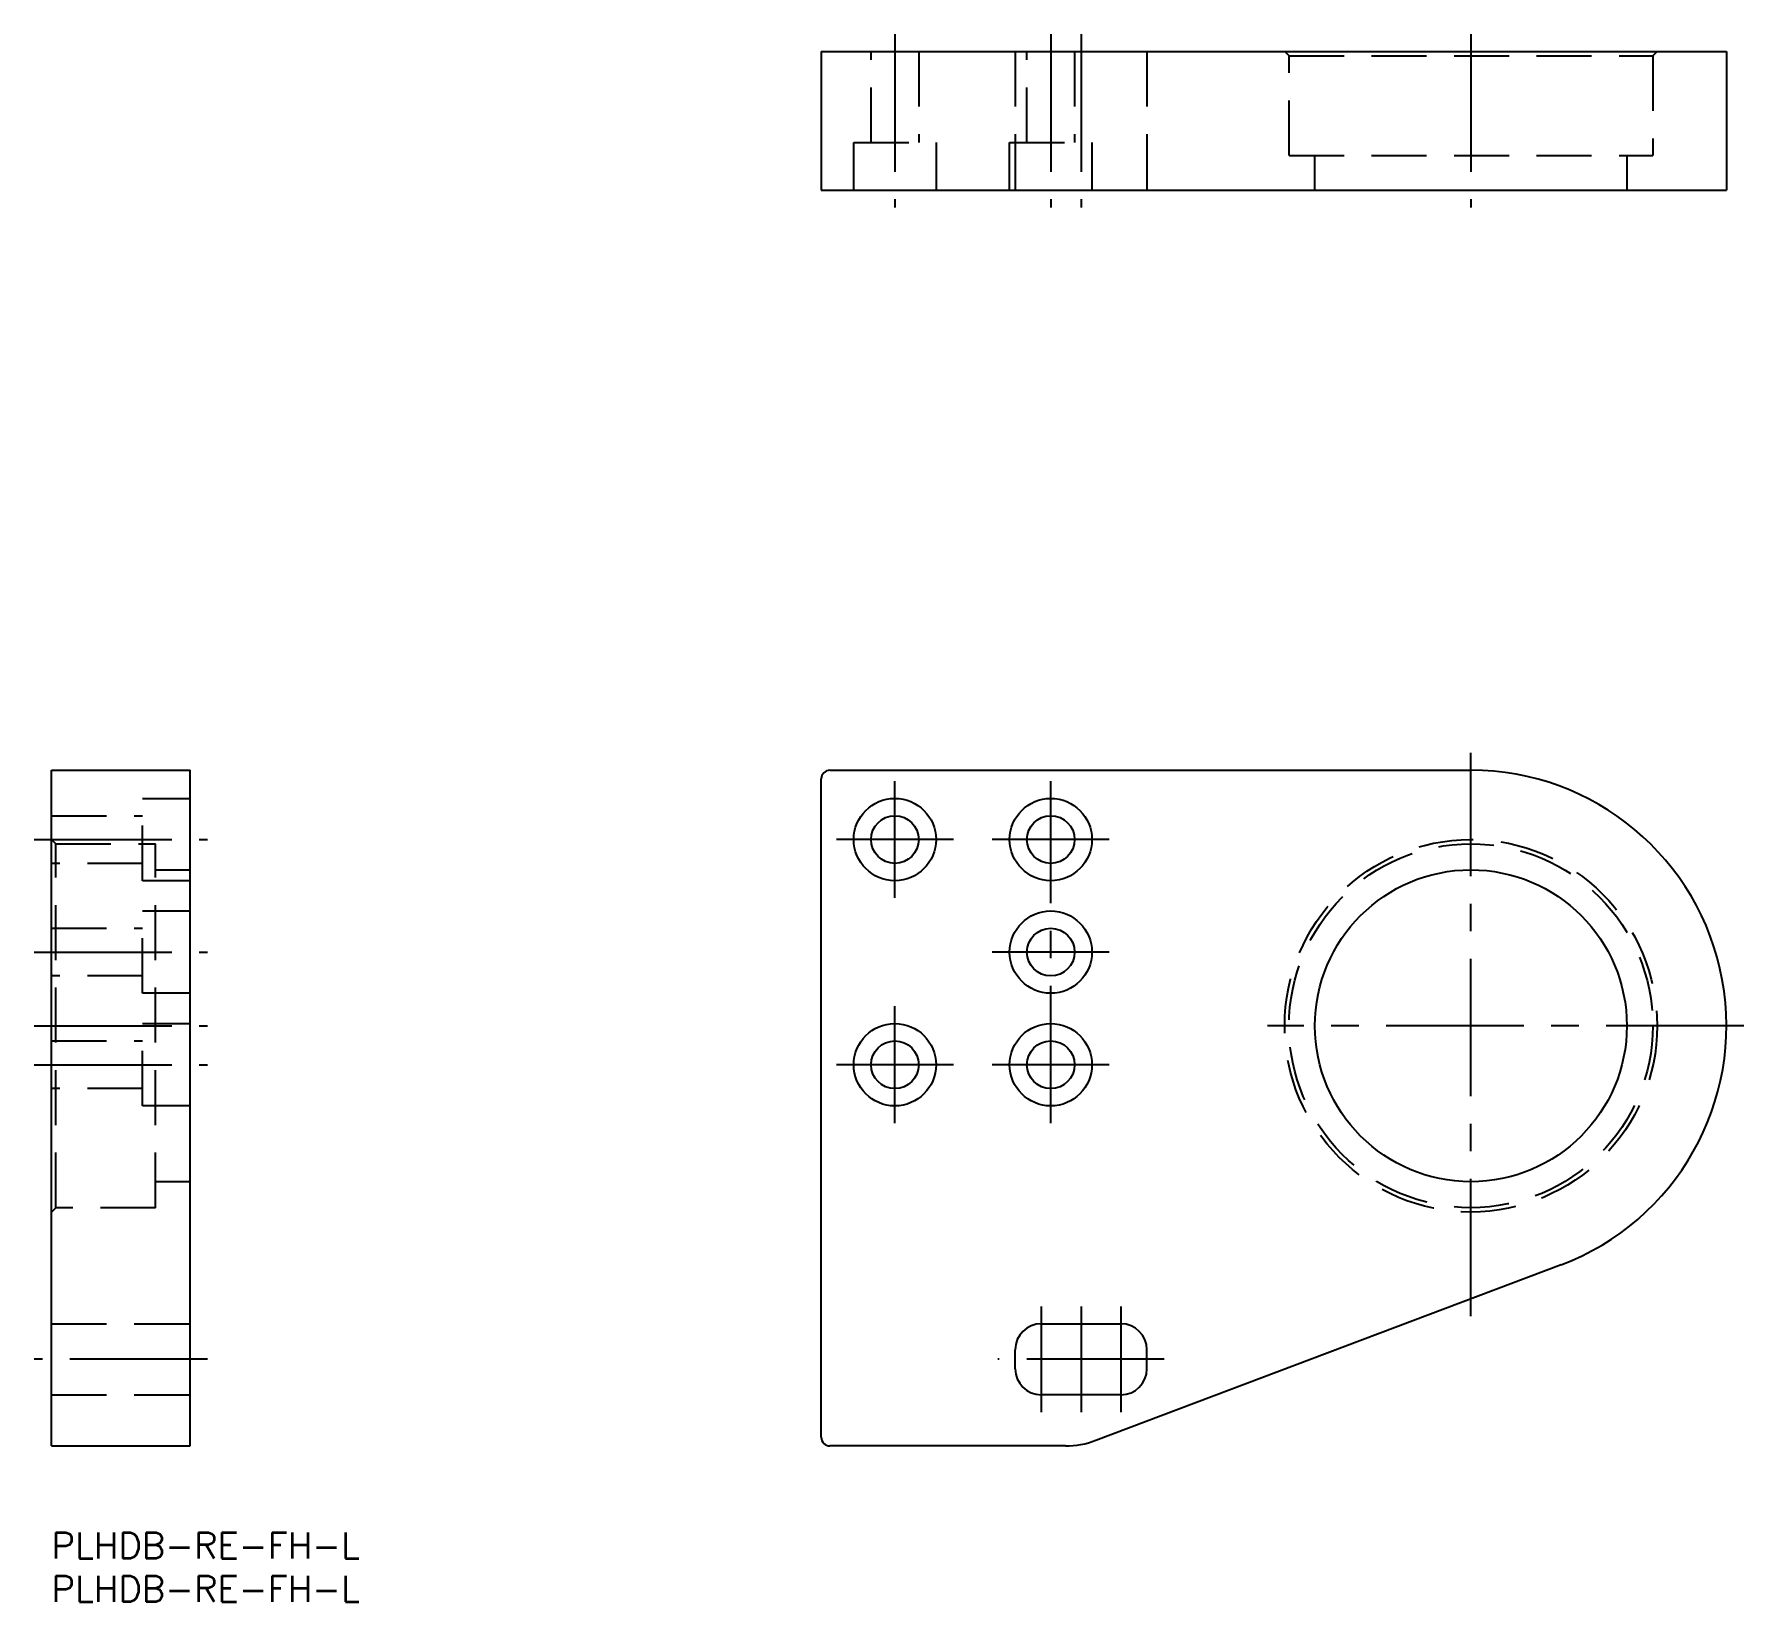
# Model space of a CAD drawing. Extents: x -2 to 195, y -8 to 173.
import ezdxf

# ---------------------------------------------------------------- set-up
doc = ezdxf.new("R2010")
doc.units = 0
doc.header["$LTSCALE"] = 0.5
doc.linetypes.add('CENTER', pattern=[50.8, 31.75, -6.35, 6.35, -6.35])
doc.linetypes.add('DASHED', pattern=[19.05, 12.7, -6.35])
for name, color, linetype in [('MSM_CENTER', 1, 'CENTER'), ('MSM_CONTINUOUS', 7, 'CONTINUOUS'), ('MSM_DASHED', 4, 'DASHED'), ('MSM_PART_NUMBER', 7, 'CONTINUOUS')]:
    doc.layers.add(name, color=color, linetype=linetype)
doc.styles.get("Standard").update_dxf_attribs({"font": 'txt.shx', "height": 3, "bigfont": 'bigfont.shx'})

# ---------------------------------------------------------------- blocks, each defined once
blk = doc.blocks.new('*U59')
at = {"layer": 'MSM_PART_NUMBER'}
blk.add_text('PLHDB-RE-FH-L', height=3, dxfattribs=at).set_placement((0, -3))
blk = doc.blocks.new('*U60')
at = {"layer": 'MSM_PART_NUMBER'}
blk.add_text('PLHDB-RE-FH-L', height=3, dxfattribs=at).set_placement((0, -8))

msp = doc.modelspace()

# ---------------------------------------------------------------- linework, layer by layer
at = {"layer": 'MSM_CENTER'}
for p, q in [((97.36, 172.97), (97.36, 152.97)), ((115.36, 172.97), (115.36, 152.97)), ((118.86, 172.97), (118.86, 152.97)), ((163.86, 172.97), (163.86, 152.97)), ((163.86, 24.97), (163.86, 90)), ((97.36, 73.25), (97.36, 86.75)), ((115.36, 47.25), (115.36, 86.75)), ((-2, 80), (18, 80)), ((104.11, 80), (90.61, 80)), ((122.11, 80), (108.61, 80)), ((-2, 67), (18, 67)), ((122.11, 67), (108.61, 67)), ((97.36, 47.25), (97.36, 60.75)), ((-2, 58.5), (18, 58.5)), ((195.36, 58.5), (140.36, 58.5)), ((-2, 54), (18, 54)), ((104.11, 54), (90.61, 54)), ((122.11, 54), (108.61, 54)), ((114.26, 26.1), (114.26, 13.9)), ((118.86, 26.1), (118.86, 13.9)), ((123.46, 26.1), (123.46, 13.9)), ((18, 20), (-2, 20)), ((128.46, 20), (109.26, 20))]:
    msp.add_line(p, q, dxfattribs=at)
at = {"layer": 'MSM_CONTINUOUS'}
for p, q in [((88.86, 170.97), (193.36, 170.97)), ((88.86, 170.97), (88.86, 154.97)), ((193.36, 170.97), (193.36, 154.97)), ((88.86, 154.97), (193.36, 154.97)), ((0, 10), (0, 88)), ((0, 88), (16, 88)), ((16, 10), (16, 88)), ((88.86, 11), (88.86, 87)), ((89.86, 88), (163.86, 88)), ((174.27, 30.9), (120.57, 10.64)), ((114.26, 24.1), (123.46, 24.1)), ((111.26, 18.9), (111.26, 21.1)), ((126.46, 18.9), (126.46, 21.1)), ((123.46, 15.9), (114.26, 15.9)), ((0, 10), (16, 10)), ((117.04, 10), (89.86, 10))]:
    msp.add_line(p, q, dxfattribs=at)
for centre, radius in [((97.36, 80), 4.75), ((115.36, 80), 4.75), ((97.36, 80), 2.75), ((115.36, 80), 2.75), ((163.86, 58.5), 18), ((115.36, 67), 4.75), ((115.36, 67), 2.75), ((97.36, 54), 4.75), ((115.36, 54), 4.75), ((97.36, 54), 2.75), ((115.36, 54), 2.75)]:
    msp.add_circle(centre, radius, dxfattribs=at)
for centre, radius, start, end in [((89.86, 87), 1, 90, 180), ((163.86, 58.5), 29.5, 290.6639, 90), ((114.26, 21.1), 3, 90, 180), ((123.46, 21.1), 3, 0, 90), ((114.26, 18.9), 3, 180, 270), ((123.46, 18.9), 3, 270, 0), ((89.86, 11), 1, 180, 270), ((117.04, 20), 10, 270, 290.6639)]:
    msp.add_arc(centre, radius, start, end, dxfattribs=at)
at = {"layer": 'MSM_DASHED'}
for p, q in [((94.61, 160.47), (94.61, 170.97)), ((100.11, 170.97), (100.11, 160.47)), ((111.26, 170.97), (111.26, 154.97)), ((112.61, 160.47), (112.61, 170.97)), ((118.11, 170.97), (118.11, 160.47)), ((126.46, 170.97), (126.46, 154.97)), ((142.86, 170.47), (142.36, 170.97)), ((142.86, 158.97), (142.86, 170.47)), ((142.86, 170.47), (184.86, 170.47)), ((185.36, 170.97), (184.86, 170.47)), ((184.86, 170.47), (184.86, 158.97)), ((92.61, 160.47), (102.11, 160.47)), ((92.61, 154.97), (92.61, 160.47)), ((102.11, 160.47), (102.11, 154.97)), ((110.61, 160.47), (120.11, 160.47)), ((110.61, 154.97), (110.61, 160.47)), ((120.11, 160.47), (120.11, 154.97)), ((142.86, 158.97), (184.86, 158.97)), ((145.86, 154.97), (145.86, 158.97)), ((181.86, 158.97), (181.86, 154.97)), ((10.5, 75.25), (10.5, 84.75)), ((10.5, 84.75), (16, 84.75)), ((0, 82.75), (10.5, 82.75)), ((0, 80), (0.5, 79.5)), ((0.5, 79.5), (12, 79.5)), ((0.5, 37.5), (0.5, 79.5)), ((12, 37.5), (12, 79.5)), ((10.5, 77.25), (0, 77.25)), ((16, 75.25), (10.5, 75.25)), ((12, 76.5), (16, 76.5)), ((10.5, 62.25), (10.5, 71.75)), ((10.5, 71.75), (16, 71.75)), ((0, 69.75), (10.5, 69.75)), ((10.5, 64.25), (0, 64.25)), ((16, 62.25), (10.5, 62.25)), ((10.5, 49.25), (10.5, 58.75)), ((10.5, 58.75), (16, 58.75)), ((0, 56.75), (10.5, 56.75)), ((10.5, 51.25), (0, 51.25)), ((16, 49.25), (10.5, 49.25)), ((16, 40.5), (12, 40.5)), ((0.5, 37.5), (0, 37)), ((12, 37.5), (0.5, 37.5)), ((0, 24.1), (16, 24.1)), ((0, 15.9), (16, 15.9))]:
    msp.add_line(p, q, dxfattribs=at)
for radius in [21.5, 21]:
    msp.add_circle((163.86, 58.5), radius, dxfattribs=at)

# ---------------------------------------------------------------- block references
at = {"layer": 'MSM_CONTINUOUS'}
for name in ['*U59', '*U60']:
    msp.add_blockref(name, (0, 0), dxfattribs=at)

doc.saveas('drawing.dxf')
